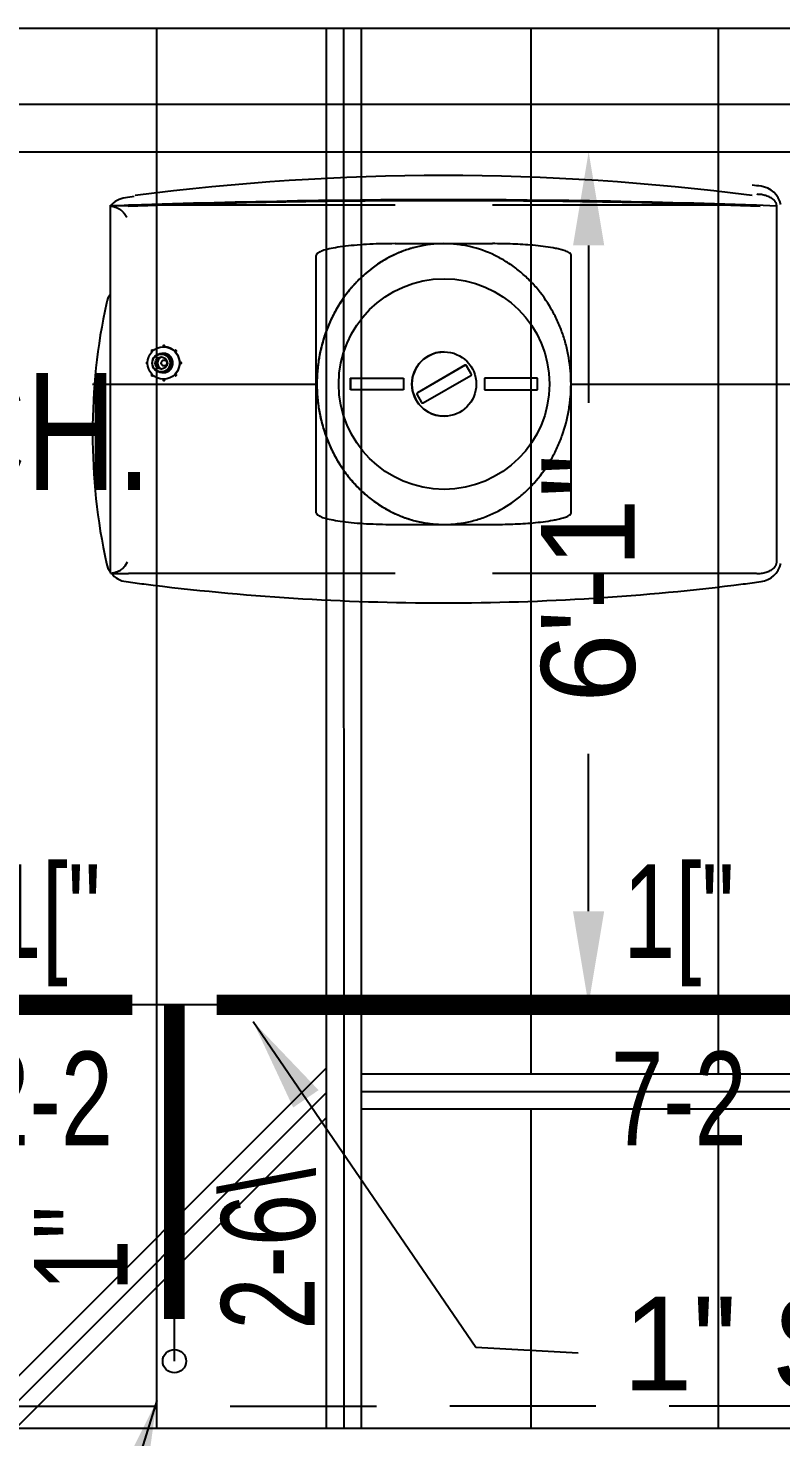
# Model space of a CAD drawing. Extents: x -16 to 10076, y -1 to 10000.
# Drawn here: x 2006.7 to 2071, y 2091.7 to 2212.1 of the extents above; entities that cross this region are included whole.
import ezdxf
from ezdxf.enums import TextEntityAlignment as Align

# ---------------------------------------------------------------- set-up
doc = ezdxf.new("R2010")
doc.units = 0
doc.header["$MEASUREMENT"] = 0
doc.linetypes.add('HIDDEN', pattern=[0.375, 0.25, -0.125])
for name, color, linetype in [('.75_BULKHEAD', 7, 'Continuous'), ('300_GALLON_PLAST', 7, 'Continuous'), ('400_GALLON_TANK', 7, 'Continuous'), ('B-FL JOISTS', 4, 'Continuous'), ('B-FLOOR BEAMS', 3, 'HIDDEN'), ('B-FOUNDATION', 3, 'Continuous'), ('B-FOUNDATION TEXT', 2, 'Continuous'), ('B-WALLS', 1, 'Continuous'), ('DMNS', 1, 'Continuous'), ('LID_300_GALLON_P', 7, 'Continuous'), ('SPRKDATA', 2, 'Continuous'), ('SPRKDATC', 2, 'Continuous'), ('SPRKVIEW', 1, 'Continuous'), ('TEXT', 1, 'Continuous')]:
    doc.layers.add(name, color=color, linetype=linetype)
for name, color, linetype, plot in [('GJ LAYOUT', 6, 'Continuous', False), ('SPRKDAT1', 7, 'Continuous', False), ('SPRKDAT2', 2, 'Continuous', False)]:
    doc.layers.add(name, color=color, linetype=linetype, plot=plot)
doc.styles.add('HCAD', font='HCAD.SHX', dxfattribs={"width": 0.8, "height": 8})
doc.styles.add('PIPESIZE', font='hcad.shx', dxfattribs={"width": 0.8})
doc.styles.get("Standard").update_dxf_attribs({"font": 'hcad.shx', "height": 8})
doc.dimstyles.new('DEFAULT', dxfattribs={"dimtxt": 8, "dimasz": 8, "dimexe": 8, "dimexo": 8, "dimgap": 1, "dimtad": 0, "dimdec": 1, "dimrnd": 0.5, "dimzin": 7, "dimdsep": 46, "dimlunit": 4, "dimtxsty": 'Standard', "dimcen": 0, "dimclrd": 256, "dimclre": 256, "dimclrt": 256, "dimadec": 0, "dimazin": 0, "dimtfac": 1, "dimtdec": 4, "dimtofl": 0, "dimtmove": 2, "dimatfit": 3, "dimfxl": 1, "dimtolj": 1, "dimtzin": 0, "dimarcsym": 0})

# ---------------------------------------------------------------- blocks, each defined once
blk = doc.blocks.new('PIPEX')
at = {"color": 0}
blk.add_point((0, 0), dxfattribs=at)
at = {"layer": 'SPRKDATA', "color": 0, "width": 0.8}
for tag, style, p in [('DIA', 'PIPESIZE', (0, 3.6)), ('LENGTH', 'HCAD', (0, -10.8))]:
    blk.add_attdef(tag, text='', height=8, dxfattribs=dict(at, style=style)).set_placement(p, align=Align.CENTER)
at = {"layer": 'SPRKDATA', "color": 0, "style": 'HCAD', "width": 0.8, "flags": 1}
blk.add_attdef('HANDLE', (-16.2, -21.6), '', height=7.2, dxfattribs=at)
blk = doc.blocks.new('*D57')
at = {"layer": 'Defpoints', "color": 0}
for p in [(2054.57, 2201.52), (2054.58, 2201.52), (2054.57, 2128.61)]:
    blk.add_point(p, dxfattribs=at)
at = {"layer": 'DMNS', "lineweight": -2}
for p, q in [((2062.57, 2201.52), (2062.58, 2201.52)), ((2054.58, 2193.52), (2054.58, 2180.06)), ((2054.57, 2136.61), (2054.58, 2150.06)), ((2062.57, 2128.61), (2062.57, 2128.61))]:
    blk.add_line(p, q, dxfattribs=at)
at = {"layer": 'DMNS'}
for points in [[(2053.25, 2193.52), (2055.91, 2193.52), (2054.58, 2201.52)], [(2053.24, 2136.61), (2055.91, 2136.61), (2054.57, 2128.61)]]:
    blk.add_solid(points, dxfattribs=at)
at = {"layer": 'DMNS', "insert": (2054.58, 2165.06), "char_height": 8, "attachment_point": 5, "rotation": 89.994}
blk.add_mtext('\\A1;6\'-1"', dxfattribs=at)

msp = doc.modelspace()

# ---------------------------------------------------------------- linework, layer by layer
at = {"layer": '.75_BULKHEAD', "color": 3, "linetype": 'Continuous'}
for p, q in [((2017.25273, 2184.54603), (2017.20727, 2184.50006)), ((2017.20727, 2184.45787), (2017.25964, 2184.40493)), ((2017.2928, 2184.55493), (2017.27406, 2184.55493)), ((2017.35853, 2184.50114), (2017.31413, 2184.54603)), ((2018.0995, 2184.22851), (2018.06275, 2184.22851)), ((2018.24651, 2184.28701), (2018.0995, 2184.28701)), ((2018.21634, 2184.93209), (2018.21634, 2184.83806)), ((2018.24634, 2184.96209), (2018.31063, 2184.96209)), ((2018.27408, 2184.83851), (2018.25092, 2184.83851)), ((2018.31063, 2184.96209), (2018.32938, 2184.96209)), ((2018.34031, 2184.83709), (2018.35905, 2184.83709)), ((2018.35938, 2184.83707), (2018.35938, 2184.93209)), ((2019.26159, 2184.54603), (2019.19515, 2184.47886)), ((2019.30166, 2184.55493), (2019.28292, 2184.55493)), ((2019.28292, 2184.39058), (2019.30166, 2184.39058)), ((2019.30177, 2184.39046), (2019.36845, 2184.45787)), ((2019.36845, 2184.50006), (2019.32299, 2184.54603)), ((2016.79586, 2183.49601), (2016.79586, 2183.43101)), ((2016.82586, 2183.52601), (2016.89227, 2183.52601)), ((2016.89227, 2183.40101), (2016.82586, 2183.40101)), ((2019.63714, 2183.52601), (2019.73111, 2183.52601)), ((2019.73111, 2183.40101), (2019.63714, 2183.40101)), ((2019.73111, 2183.52601), (2019.74985, 2183.52601)), ((2019.74985, 2183.40101), (2019.73111, 2183.40101)), ((2019.77985, 2183.43101), (2019.77953, 2183.43101)), ((2019.77985, 2183.43101), (2019.77985, 2183.49601)), ((2017.25964, 2182.52209), (2017.20727, 2182.46914)), ((2017.20727, 2182.42695), (2017.25273, 2182.38099)), ((2017.27406, 2182.37208), (2017.2928, 2182.37208)), ((2017.31413, 2182.38099), (2017.35853, 2182.42588)), ((2018.06275, 2182.69851), (2018.0995, 2182.69851)), ((2018.0995, 2182.64001), (2018.24651, 2182.64001)), ((2018.21634, 2182.08895), (2018.21634, 2181.99493)), ((2018.31063, 2181.96493), (2018.24634, 2181.96493)), ((2018.25092, 2182.08851), (2018.27408, 2182.08851)), ((2018.32938, 2181.96493), (2018.31063, 2181.96493)), ((2018.34031, 2182.08993), (2018.35905, 2182.08993)), ((2018.35938, 2181.99493), (2018.35938, 2182.08994)), ((2019.19516, 2182.44815), (2019.26159, 2182.38099)), ((2019.28292, 2182.53643), (2019.30166, 2182.53643)), ((2019.28292, 2182.37208), (2019.30166, 2182.37208)), ((2019.36845, 2182.46914), (2019.30177, 2182.53656)), ((2019.32299, 2182.38099), (2019.36845, 2182.42695))]:
    msp.add_line(p, q, dxfattribs=at)
for centre, radius, start, end in [((2017.2286, 2184.47897), 0.03, 135.3129521, 224.6870479), ((2017.27406, 2184.52493), 0.03, 90, 135.3129521), ((2017.2928, 2184.52493), 0.03, 44.6870479, 90), ((2018.24634, 2184.93209), 0.03, 90, 180), ((2018.27408, 2183.49321), 1.34529, 88.6307387, 90), ((2018.27017, 2183.09252), 1.74597, 87.6977416, 88.8167885), ((2018.32938, 2184.93209), 0.03, 0, 90), ((2019.28292, 2184.52493), 0.03, 90, 135.3129521), ((2019.30166, 2184.52493), 0.03, 44.6870479, 90), ((2019.34712, 2184.47897), 0.03, 0, 44.6870479), ((2019.34712, 2184.47897), 0.03, 315.3129521, 0), ((2016.82586, 2183.49601), 0.03, 90, 180), ((2016.82586, 2183.43101), 0.03, 180, 270), ((2018.24404, 2183.46351), 1.39009, 358.6603198, 1.3396802), ((2019.74985, 2183.49601), 0.03, 0, 90), ((2017.2286, 2182.44805), 0.03, 135.3129521, 224.6870479), ((2017.27406, 2182.40208), 0.03, 224.6870479, 270), ((2017.2928, 2182.40208), 0.03, 270, 315.3129521), ((2018.24634, 2181.99493), 0.03, 180, 270), ((2018.27408, 2183.4338), 1.34529, 270, 271.3692613), ((2018.21288, 2185.71762), 3.62993, 271.4736113, 272.0118585), ((2019.28292, 2182.40208), 0.03, 224.6870479, 270), ((2019.30166, 2182.40208), 0.03, 270, 315.3129521), ((2019.34712, 2182.44805), 0.03, 0, 44.6870479), ((2019.34712, 2182.44805), 0.03, 315.3129521, 0)]:
    msp.add_arc(centre, radius, start, end, dxfattribs=at)
for centre, major_axis in [((2018.25092, 2183.46351), (0, 1.375)), ((2018.0995, 2183.46351), (0, 0.8235)), ((2018.06275, 2183.46351), (0, -0.765)), ((2018.06275, 2183.46351), (0, 0.525))]:
    msp.add_ellipse(centre, major_axis=major_axis, ratio=0.989135148, dxfattribs=at)
for points, weights in [([(2018.24651, 2182.64001), (2019.06107, 2182.64001), (2019.06107, 2183.46351), (2019.06107, 2184.28701), (2018.24651, 2184.28701)], [1, 0.707106781187, 1, 0.707106781187, 1]), ([(2018.16382, 2183.97847), (2017.74559, 2183.89457), (2017.74559, 2183.46351), (2017.74559, 2183.03244), (2018.16382, 2182.94855)], [1, 0.772860411914, 1, 0.772860411914, 1])]:
    msp.add_rational_spline(points, weights, degree=2, knots=[0, 0, 0, 0.5, 0.5, 1, 1, 1], dxfattribs=at)
for points, weights in [([(2018.34031, 2184.93209), (2018.34031, 2184.96209), (2018.31063, 2184.96209)], [1, 0.707106781191, 1]), ([(2019.21423, 2184.47897), (2018.85074, 2184.81447), (2018.35905, 2184.83709)], [1, 0.940319319482, 1]), ([(2019.25825, 2184.41253), (2019.23605, 2184.43605), (2019.21279, 2184.45849)], [1, 0.999720622117, 1]), ([(2019.65589, 2183.52601), (2019.63351, 2184.02309), (2019.30166, 2184.39058)], [1, 0.940319319482, 1]), ([(2019.30166, 2182.53643), (2019.63351, 2182.90392), (2019.65589, 2183.40101)], [1, 0.940319319482, 1]), ([(2019.76078, 2183.49601), (2019.76078, 2183.52601), (2019.73111, 2183.52601)], [1, 0.707106781187, 1]), ([(2019.73111, 2183.40101), (2019.76078, 2183.40101), (2019.76078, 2183.43101)], [1, 0.707106781187, 1]), ([(2018.31063, 2181.96493), (2018.34031, 2181.96493), (2018.34031, 2181.99493)], [1, 0.70710678119, 1]), ([(2019.21279, 2182.46853), (2019.23605, 2182.49096), (2019.25825, 2182.51449)], [1, 0.999720622124, 1])]:
    msp.add_rational_spline(points, weights, degree=2, dxfattribs=at)
for points, knots in [([(2019.21279, 2184.45849), (2019.20995, 2184.46122), (2019.20727, 2184.46389), (2019.20247, 2184.46886), (2019.20039, 2184.47113), (2019.196, 2184.47627), (2019.19469, 2184.47836), (2019.19515, 2184.47885)], [0, 0, 0, 0, 0.25, 0.25, 0.5, 0.5, 0.9338091179, 0.9338091179, 0.9338091179, 0.9338091179]), ([(2019.28292, 2184.39058), (2019.28233, 2184.39058), (2019.28124, 2184.39116), (2019.27816, 2184.39338), (2019.27618, 2184.39502), (2019.26939, 2184.40111), (2019.26366, 2184.40679), (2019.25825, 2184.41253)], [0, 0, 0, 0, 0.25, 0.25, 0.5, 0.5, 1, 1, 1, 1]), ([(2019.63714, 2183.40101), (2019.63656, 2183.40101), (2019.63602, 2183.40179), (2019.63509, 2183.4048), (2019.63469, 2183.40702), (2019.63379, 2183.41532), (2019.63357, 2183.42308), (2019.63376, 2183.43101)], [0, 0, 0, 0, 0.25, 0.25, 0.5, 0.5, 1, 1, 1, 1]), ([(2019.63376, 2183.49601), (2019.63367, 2183.49997), (2019.63367, 2183.50386), (2019.63388, 2183.51112), (2019.63409, 2183.51444), (2019.63499, 2183.52274), (2019.63598, 2183.52601), (2019.63714, 2183.52601)], [0, 0, 0, 0, 0.25, 0.25, 0.5, 0.5, 1, 1, 1, 1]), ([(2019.19515, 2182.44815), (2019.19494, 2182.44836), (2019.19505, 2182.44884), (2019.19603, 2182.45061), (2019.19717, 2182.45211), (2019.20198, 2182.45775), (2019.20711, 2182.46306), (2019.21279, 2182.46853)], [0.0658416624, 0.0658416624, 0.0658416624, 0.0658416624, 0.25, 0.25, 0.5, 0.5, 1, 1, 1, 1]), ([(2019.25825, 2182.51449), (2019.26095, 2182.51735), (2019.26371, 2182.52018), (2019.26907, 2182.52548), (2019.27164, 2182.52792), (2019.27844, 2182.53402), (2019.28175, 2182.53643), (2019.28292, 2182.53643)], [0, 0, 0, 0, 0.25, 0.25, 0.5, 0.5, 1, 1, 1, 1])]:
    msp.add_open_spline(points, degree=3, knots=knots, dxfattribs=at)
at = {"layer": '300_GALLON_PLAST', "color": 3, "linetype": 'Continuous'}
for p, q in [((2013.71591, 2165.57263), (2013.71591, 2196.87589)), ((2015.11752, 2195.90007), (2014.89656, 2196.2327)), ((2015.26881, 2196.98501), (2038.04139, 2196.98501)), ((2046.36129, 2196.98501), (2068.92771, 2196.98501)), ((2070.65479, 2166.46351), (2070.65479, 2196.8799)), ((2038.04139, 2193.66403), (2042.19272, 2193.66403)), ((2042.21247, 2193.66405), (2042.21159, 2193.66405)), ((2042.23045, 2193.66403), (2046.36129, 2193.66403)), ((2031.30557, 2170.66403), (2031.30557, 2192.66403)), ((2053.09169, 2170.66403), (2053.09169, 2192.66403)), ((2013.71591, 2189.35439), (2013.71591, 2189.4371)), ((2012.1874, 2181.66403), (2031.35869, 2181.66403)), ((2053.0746, 2181.66403), (2072.1874, 2181.66403)), ((2038.04139, 2169.66403), (2042.20108, 2169.66403)), ((2042.21994, 2169.66402), (2042.22082, 2169.66402)), ((2042.23881, 2169.66403), (2046.36129, 2169.66403)), ((2014.96254, 2166.13087), (2015.1835, 2166.46351)), ((2013.71591, 2165.48991), (2013.71591, 2165.57263)), ((2038.04139, 2165.46351), (2015.26881, 2165.46351)), ((2068.92771, 2165.46351), (2046.36129, 2165.46351))]:
    msp.add_line(p, q, dxfattribs=at)
for centre, radius, start, end in [((2042.1874, 1995.42251), 204.0625, 82.5777382, 97.4243026), ((2042.18629, 1996.30888), 204.07109, 82.361223, 82.5777382), ((2069.04703, 2196.58675), 2, 12.1590766, 82.361223), ((2015.26178, 2195.60692), 2, 97.638786, 140.6184635), ((2042.12144, 1995.3374), 204.06267, 97.4243026, 97.638786), ((2042.21159, 2183.83946), 9.82459, 90.0000001, 90.1100284), ((2015.32776, 2188.17036), 2, 143.7000131, 167.8409234), ((2065.02073, 2177.46351), 52.83333, 167.8409234, 192.1590766), ((2042.21994, 2179.48861), 9.82459, 269.8899717, 270.0000001), ((2015.32776, 2166.75665), 2, 192.1590766, 216.2999869), ((2069.04703, 2166.75665), 2, 277.638777, 347.8409234), ((2015.32776, 2166.75665), 2, 219.3815365, 262.361214), ((2042.18742, 2367.02618), 204.06267, 262.361214, 262.7905933), ((2042.18629, 2367.03452), 204.07108, 277.2057337, 277.638777)]:
    msp.add_arc(centre, radius, start, end, dxfattribs=at)
msp.add_ellipse((2018.30164, 2183.46351), major_axis=(0, -0.25), ratio=0.989135148, dxfattribs=at)
for points, weights in [([(2070.65479, 2196.8799), (2070.65479, 2197.8799), (2068.94288, 2197.8799)], [1, 0.707106781187, 1]), ([(2014.89656, 2196.2327), (2014.5791, 2196.74874), (2013.64992, 2196.87366)], [1, 0.877251901925, 1]), ([(2015.20283, 2196.90007), (2014.45027, 2196.90007), (2013.71591, 2196.87589)], [1, 0.993935709161, 1]), ([(2038.04139, 2193.66403), (2031.30557, 2193.66403), (2031.30557, 2192.66403)], [1, 0.707106781187, 1]), ([(2013.78189, 2189.43932), (2013.74886, 2189.43824), (2013.71591, 2189.4371)], [1, 0.999987621581, 1]), ([(2031.30557, 2170.66403), (2031.30557, 2169.66403), (2038.04139, 2169.66403)], [1, 0.707106781187, 1]), ([(2013.71591, 2165.48991), (2014.64508, 2165.61483), (2014.96254, 2166.13087)], [1, 0.877251901925, 1]), ([(2068.94288, 2165.46351), (2070.65479, 2165.46351), (2070.65479, 2166.46351)], [1, 0.707106781187, 1]), ([(2013.71591, 2165.48991), (2013.74886, 2165.48878), (2013.78189, 2165.48769)], [1, 0.999987621272, 1]), ([(2013.78189, 2165.48769), (2014.51625, 2165.46351), (2015.26881, 2165.46351)], [1, 0.993935709162, 1])]:
    msp.add_rational_spline(points, weights, degree=2, dxfattribs=at)
msp.add_rational_spline([(2042.19272, 2193.66403), (2031.35364, 2193.64322), (2031.35781, 2181.66403), (2031.36198, 2169.68485), (2042.20108, 2169.66403)], [1, 0.707720846456, 1, 0.707720846456, 1], degree=2, knots=[0, 0, 0, 0.5, 0.5, 1, 1, 1], dxfattribs=at)
for points, knots in [([(2042.1936, 2193.66403), (2042.57159, 2193.66476), (2042.94795, 2193.64373), (2043.51008, 2193.57987), (2043.69746, 2193.55312), (2044.06893, 2193.48919), (2044.25305, 2193.45205), (2045.16573, 2193.24108), (2045.87082, 2192.99224), (2046.89145, 2192.50067), (2047.22049, 2192.31928), (2047.85511, 2191.92469), (2048.16109, 2191.71129), (2048.75108, 2191.25321), (2049.03508, 2191.00852), (2049.58109, 2190.48785), (2049.83973, 2190.21499), (2050.57105, 2189.36507), (2051.00135, 2188.75521), (2051.47029, 2187.94078), (2051.56078, 2187.77489), (2051.73337, 2187.44057), (2051.81559, 2187.27198), (2052.05034, 2186.76201), (2052.191, 2186.41644), (2052.44165, 2185.71452), (2052.55164, 2185.35816), (2052.69375, 2184.81556), (2052.7373, 2184.63335), (2052.81671, 2184.26621), (2052.85264, 2184.08087), (2053.01171, 2183.1538), (2053.07421, 2182.41072), (2053.07479, 2181.29406), (2053.05935, 2180.92149), (2053.01229, 2180.36212), (2052.99262, 2180.17558), (2052.94514, 2179.80231), (2052.9173, 2179.6156), (2052.75908, 2178.6906), (2052.57117, 2177.97043), (2052.19749, 2176.91987), (2052.05753, 2176.57466), (2051.82357, 2176.06463), (2051.74157, 2175.89591), (2051.5693, 2175.56116), (2051.47906, 2175.39523), (2051.01189, 2174.58146), (2050.58395, 2173.97348), (2049.85884, 2173.12754), (2049.60318, 2172.85664), (2049.06237, 2172.33824), (2048.77551, 2172.08962), (2047.88879, 2171.39795), (2047.25892, 2171.00354), (2046.25405, 2170.51539), (2045.90901, 2170.37004), (2045.19742, 2170.11639), (2044.83641, 2170.01019), (2043.74626, 2169.7547), (2043.00658, 2169.66657), (2042.06516, 2169.66345), (2041.87556, 2169.66828), (2041.49946, 2169.68872), (2041.31246, 2169.7043), (2040.75457, 2169.76675), (2040.38675, 2169.82932), (2039.65919, 2169.9955), (2039.29945, 2170.09912), (2038.76597, 2170.28573), (2038.58888, 2170.35329), (2038.24091, 2170.49719), (2038.06955, 2170.57368), (2037.22539, 2170.97817), (2036.59031, 2171.37168), (2035.84503, 2171.948), (2035.69831, 2172.06766), (2035.41282, 2172.31289), (2035.27365, 2172.43874), (2034.86657, 2172.82572), (2034.60905, 2173.09625), (2034.12073, 2173.66147), (2033.88994, 2173.95617), (2033.56363, 2174.4162), (2033.45794, 2174.57293), (2033.25458, 2174.89031), (2033.15695, 2175.05085), (2032.68848, 2175.86248), (2032.3761, 2176.54019), (2032.06005, 2177.4212), (2032.00059, 2177.59911), (2031.88923, 2177.95837), (2031.83722, 2178.14012), (2031.69373, 2178.6863), (2031.61447, 2179.05229), (2031.42404, 2180.1557), (2031.35984, 2180.89849), (2031.35813, 2182.02349), (2031.37365, 2182.40188), (2031.43635, 2183.14975), (2031.4834, 2183.52026), (2031.67092, 2184.62169), (2031.85733, 2185.34257), (2032.2336, 2186.40281), (2032.37602, 2186.7541), (2032.68881, 2187.43575), (2032.85952, 2187.76747), (2033.41451, 2188.73538), (2033.84121, 2189.3446), (2034.57357, 2190.19975), (2034.83433, 2190.47575), (2035.37566, 2190.99408), (2035.65747, 2191.23806), (2036.53654, 2191.92422), (2037.167, 2192.32117), (2038.01659, 2192.73361), (2038.18901, 2192.81153), (2038.53557, 2192.95682), (2038.71019, 2193.02442), (2039.23806, 2193.2122), (2039.59529, 2193.31741), (2040.32047, 2193.48756), (2040.68841, 2193.5525), (2041.43545, 2193.64048), (2041.81561, 2193.66331), (2042.1936, 2193.66403)], [0, 0, 0, 0, 0.015625, 0.015625, 0.0234375, 0.0234375, 0.03125, 0.03125, 0.0625, 0.0625, 0.078125, 0.078125, 0.09375, 0.09375, 0.109375, 0.109375, 0.125, 0.125, 0.15625, 0.15625, 0.1640625, 0.1640625, 0.171875, 0.171875, 0.1875, 0.1875, 0.203125, 0.203125, 0.2109375, 0.2109375, 0.21875, 0.21875, 0.25, 0.25, 0.265625, 0.265625, 0.2734375, 0.2734375, 0.28125, 0.28125, 0.3125, 0.3125, 0.328125, 0.328125, 0.3359375, 0.3359375, 0.34375, 0.34375, 0.375, 0.375, 0.390625, 0.390625, 0.40625, 0.40625, 0.4375, 0.4375, 0.453125, 0.453125, 0.46875, 0.46875, 0.5, 0.5, 0.5078125, 0.5078125, 0.515625, 0.515625, 0.53125, 0.53125, 0.546875, 0.546875, 0.5546875, 0.5546875, 0.5625, 0.5625, 0.59375, 0.59375, 0.6015625, 0.6015625, 0.609375, 0.609375, 0.625, 0.625, 0.640625, 0.640625, 0.6484375, 0.6484375, 0.65625, 0.65625, 0.6875, 0.6875, 0.6953125, 0.6953125, 0.703125, 0.703125, 0.71875, 0.71875, 0.75, 0.75, 0.765625, 0.765625, 0.78125, 0.78125, 0.8125, 0.8125, 0.828125, 0.828125, 0.84375, 0.84375, 0.875, 0.875, 0.890625, 0.890625, 0.90625, 0.90625, 0.9375, 0.9375, 0.9453125, 0.9453125, 0.953125, 0.953125, 0.96875, 0.96875, 0.984375, 0.984375, 1, 1, 1, 1]), ([(2053.09169, 2192.66403), (2053.09169, 2192.70129), (2053.07709, 2192.73651), (2053.03517, 2192.79686), (2053.00843, 2192.82256), (2052.92295, 2192.89139), (2052.85854, 2192.92703), (2052.66276, 2193.02143), (2052.52419, 2193.06859), (2052.24638, 2193.15144), (2052.10623, 2193.18636), (2051.82461, 2193.24928), (2051.68311, 2193.27711), (2051.25723, 2193.35338), (2050.97149, 2193.39471), (2050.39787, 2193.46615), (2050.11011, 2193.49604), (2049.24692, 2193.57294), (2048.67062, 2193.60751), (2047.51683, 2193.65317), (2046.93933, 2193.66403), (2046.36129, 2193.66403)], [0, 0, 0, 0, 0.015625, 0.015625, 0.03125, 0.03125, 0.0625, 0.0625, 0.125, 0.125, 0.1875, 0.1875, 0.25, 0.25, 0.375, 0.375, 0.5, 0.5, 0.75, 0.75, 1, 1, 1, 1]), ([(2046.36129, 2169.66403), (2046.93955, 2169.66403), (2047.51758, 2169.6749), (2048.67308, 2169.72068), (2049.25033, 2169.75535), (2050.1143, 2169.83244), (2050.4019, 2169.86236), (2050.97566, 2169.93393), (2051.26194, 2169.9754), (2051.6888, 2170.05204), (2051.83071, 2170.08004), (2052.11281, 2170.1433), (2052.2532, 2170.17845), (2052.53014, 2170.26147), (2052.66768, 2170.30853), (2052.86254, 2170.40322), (2052.92619, 2170.43882), (2053.01021, 2170.50719), (2053.03652, 2170.53281), (2053.07736, 2170.5923), (2053.09169, 2170.62741), (2053.09169, 2170.66403)], [0, 0, 0, 0, 0.25, 0.25, 0.5, 0.5, 0.625, 0.625, 0.75, 0.75, 0.8125, 0.8125, 0.875, 0.875, 0.9375, 0.9375, 0.96875, 0.96875, 0.984375, 0.984375, 1, 1, 1, 1]), ([(2016.57835, 2164.5768), (2020.82023, 2164.04022), (2029.34447, 2163.2331), (2037.90156, 2162.9637), (2050.7308, 2162.96311), (2059.29957, 2163.50253), (2067.78344, 2164.57516)], [0, 0, 0, 0, 0.25, 0.5, 0.5, 1, 1, 1, 1])]:
    msp.add_open_spline(points, degree=3, knots=knots, dxfattribs=at)
at = {"layer": '400_GALLON_TANK', "color": 3, "linetype": 'Continuous'}
for centre, start_param, end_param in [((2042.2382, 2143.00487), 1.430395362, 1.711723002), ((2042.2382, 2142.91867), 1.437474357, 1.704118297)]:
    msp.add_ellipse(centre, major_axis=(203.0625, 0), ratio=0.267949192, start_param=start_param, end_param=end_param, dxfattribs=at)
at = {"layer": 'B-FL JOISTS', "ltscale": 50}
for p, q in [((1986.29115, 2212.08086), (2129.04903, 2212.06593)), ((2001.40342, 2092.43465), (2032.17906, 2123.23035)), ((2035.17911, 2122.70707), (2080.17911, 2122.71157)), ((2003.52405, 2092.43465), (2032.17927, 2121.10855)), ((2035.17926, 2121.20707), (2080.17926, 2121.21157)), ((2005.64468, 2092.43465), (2032.17948, 2118.98675)), ((2035.17941, 2119.70707), (2080.17941, 2119.71157)), ((1892.70971, 2092.43465), (2222.8558, 2092.43465))]:
    msp.add_line(p, q, dxfattribs=at)
at = {"layer": 'B-FL JOISTS', "linetype": 'Continuous', "ltscale": 250}
for p, q in [((2017.68214, 2092.43465), (2017.67018, 2212.07103)), ((2032.18214, 2092.43465), (2032.17018, 2212.07248)), ((2033.68214, 2092.43465), (2033.67018, 2212.07263)), ((2035.18214, 2092.43465), (2035.17018, 2212.07278)), ((2049.67911, 2122.70852), (2049.67018, 2212.07423)), ((2065.67911, 2122.71012), (2065.67018, 2212.07256)), ((2049.68214, 2092.43465), (2049.67941, 2119.70852)), ((2065.68214, 2092.43465), (2065.67941, 2119.71012))]:
    msp.add_line(p, q, dxfattribs=at)
at = {"layer": 'B-FLOOR BEAMS', "ltscale": 50}
msp.add_line((1892.70846, 2094.24715), (2222.85455, 2094.40847), dxfattribs=at)
at = {"layer": 'B-FOUNDATION', "ltscale": 50}
msp.add_line((1988.98267, 2205.58058), (2126.35787, 2205.56621), dxfattribs=at)
at = {"layer": 'B-WALLS', "ltscale": 50}
msp.add_line((1990.63899, 2201.52459), (2124.70188, 2201.51056), dxfattribs=at)
at = {"layer": 'GJ LAYOUT'}
msp.add_circle((2019.1815, 2098.14928), 1, dxfattribs=at)
at = {"layer": 'LID_300_GALLON_P', "color": 3, "linetype": 'Continuous'}
for p, q in [((2042.22918, 2190.66403), (2042.22772, 2190.66403)), ((2042.22992, 2184.41403), (2042.22942, 2184.41403)), ((2044.01463, 2183.27179), (2039.9452, 2180.9223)), ((2044.01537, 2183.27179), (2039.94594, 2180.9223)), ((2044.06537, 2183.28519), (2044.06463, 2183.28519)), ((2044.55197, 2182.54237), (2044.15197, 2183.23519)), ((2034.24557, 2182.16403), (2034.24487, 2182.16403)), ((2034.24557, 2181.16403), (2034.24557, 2182.16403)), ((2034.24557, 2182.16403), (2038.76582, 2182.16403)), ((2038.76582, 2182.16403), (2038.76582, 2181.16403)), ((2040.44594, 2180.05628), (2044.51537, 2182.40577)), ((2045.69402, 2182.16403), (2045.69349, 2182.16403)), ((2050.21427, 2182.16403), (2045.69402, 2182.16403)), ((2045.69402, 2182.16403), (2045.69402, 2181.16403)), ((2050.21427, 2181.16403), (2050.21427, 2182.16403)), ((2034.24557, 2181.16403), (2034.24487, 2181.16403)), ((2038.76582, 2181.16403), (2034.24557, 2181.16403)), ((2039.9086, 2180.7857), (2040.3086, 2180.09288)), ((2039.90933, 2180.7857), (2040.30933, 2180.09288)), ((2045.69402, 2181.16403), (2045.69349, 2181.16403)), ((2045.69402, 2181.16403), (2050.21427, 2181.16403)), ((2040.3952, 2180.04288), (2040.39594, 2180.04288)), ((2042.22942, 2178.91403), (2042.22992, 2178.91403)), ((2042.22772, 2172.66403), (2042.22918, 2172.66403))]:
    msp.add_line(p, q, dxfattribs=at)
for centre, radius in [((2042.22917, 2181.66403), 8.99998), ((2042.22991, 2181.66403), 2.74999)]:
    msp.add_circle(centre, radius, dxfattribs=at)
for centre, radius, start, end in [((2042.22942, 2181.66403), 2.74999, 89.9999383, 270.0000617), ((2044.06463, 2183.18519), 0.1, 90.0000195, 120.0000263), ((2044.06537, 2183.18519), 0.1, 29.9999037, 120.0000263), ((2044.46537, 2182.49237), 0.1, 300.0000263, 29.9999037), ((2039.9952, 2180.8357), 0.1, 120.0000263, 209.9999037), ((2039.99594, 2180.8357), 0.1, 120.0000263, 209.9999037), ((2040.3952, 2180.14288), 0.1, 209.9999037, 270.0000195), ((2040.39594, 2180.14288), 0.1, 209.9999037, 300.0000263)]:
    msp.add_arc(centre, radius, start, end, dxfattribs=at)
for points in [[(2034.24487, 2181.16403), (2034.24487, 2181.49737), (2034.24487, 2181.8307), (2034.24487, 2182.16403)], [(2045.69349, 2182.16403), (2045.69349, 2181.83071), (2045.69349, 2181.49737), (2045.69349, 2181.16403)]]:
    msp.add_open_spline(points, degree=3, dxfattribs=at)
at = {"layer": 'SPRKDAT1'}
for p, q in [((2019.1815, 2128.6102), (1993.21017, 2128.6102)), ((2105.39752, 2128.6102), (2019.1815, 2128.6102))]:
    msp.add_line(p, q, dxfattribs=at)
at = {"layer": 'SPRKDAT2'}
msp.add_line((2019.1815, 2098.14928), (2019.1815, 2128.6102), dxfattribs=at)
at = {"layer": 'SPRKVIEW', "color": 7, "linetype": 'Continuous', "const_width": 1.75}
for points in [[(2015.5815, 2128.6102), (1997.84844, 2128.6102)], [(2105.39752, 2128.6102), (2022.7815, 2128.6102)]]:
    msp.add_lwpolyline(points, dxfattribs=at)
at = {"layer": 'SPRKVIEW', "color": 2, "const_width": 1.75}
msp.add_lwpolyline([(2019.1815, 2101.74928), (2019.1815, 2128.6102)], dxfattribs=at)

# ---------------------------------------------------------------- block references
at = {"layer": 'SPRKDATC'}
ref = msp.add_blockref('PIPEX', (2006.2, 2128.61), dxfattribs=at)
ref.add_attrib('LENGTH', '2-2', dxfattribs={"height": 8, "width": 0.75}).set_placement((2008.13887, 2116.61), align=Align.CENTER)
ref.add_attrib('DIA', '1["', dxfattribs={"height": 8, "width": 0.75}).set_placement((2008.13887, 2132.61), align=Align.CENTER)
ref = msp.add_blockref('PIPEX', (2062.29, 2128.61), dxfattribs=at)
ref.add_attrib('LENGTH', '7-2', dxfattribs={"height": 8, "width": 0.75}).set_placement((2062.29, 2116.61), align=Align.CENTER)
ref.add_attrib('DIA', '1["', dxfattribs={"height": 8, "width": 0.75}).set_placement((2062.29, 2132.61), align=Align.CENTER)
ref = msp.add_blockref('PIPEX', (2019.18, 2113.38), dxfattribs=dict(at, rotation=89.99992398025213))
ref.add_attrib('LENGTH', '2-6\\', dxfattribs={"height": 8, "rotation": 89.999924, "width": 0.75}).set_placement((2031.18, 2107.76158), align=Align.CENTER)
ref.add_attrib('DIA', '1"', dxfattribs={"height": 8, "rotation": 89.999924, "width": 0.75}).set_placement((2015.18, 2107.76158), align=Align.CENTER)

# ---------------------------------------------------------------- texts
at = {"layer": 'B-FOUNDATION TEXT', "ltscale": 50, "insert": (1999.97955, 2177.52704), "char_height": 10, "attachment_point": 5, "style": 'HCAD'}
msp.add_mtext('MECH.', dxfattribs=at)
at = {"layer": 'TEXT', "insert": (2057.50443, 2103.65351), "char_height": 8, "width": 83.9802153, "attachment_point": 1}
msp.add_mtext('1" STEEL UP INTO CAVITY  & 1" CPVC ADAPTER, MTxSL', dxfattribs=at)

# ---------------------------------------------------------------- dimensions: what is measured, and where the dimension line sits
at = {"layer": 'DMNS'}
dim = msp.add_aligned_dim(p1=(2054.56552, 2128.6102), p2=(2054.57315, 2201.5179), distance=-0.00763, dimstyle='DEFAULT', override={"dimscale": 1, "dimtdec": 1}, dxfattribs=at)
dim.commit()
dim.dimension.update_dxf_attribs({"geometry": '*D57', "text_midpoint": (2054.57696, 2165.06405)})

# ---------------------------------------------------------------- leaders
at = {"layer": 'TEXT'}
for points in [[(2025.90355, 2127.17533), (2044.94167, 2099.34533), (2053.67441, 2098.87074)], [(2017.67961, 2094.77533), (1998.3313, 2032.40376), (2007.06405, 2031.92916)]]:
    msp.add_leader(points, dimstyle='DEFAULT', override={"dimscale": 1, "dimgap": 1, "dimtad": 0, "dimtdec": 1}, dxfattribs=at)

doc.saveas('drawing.dxf')
